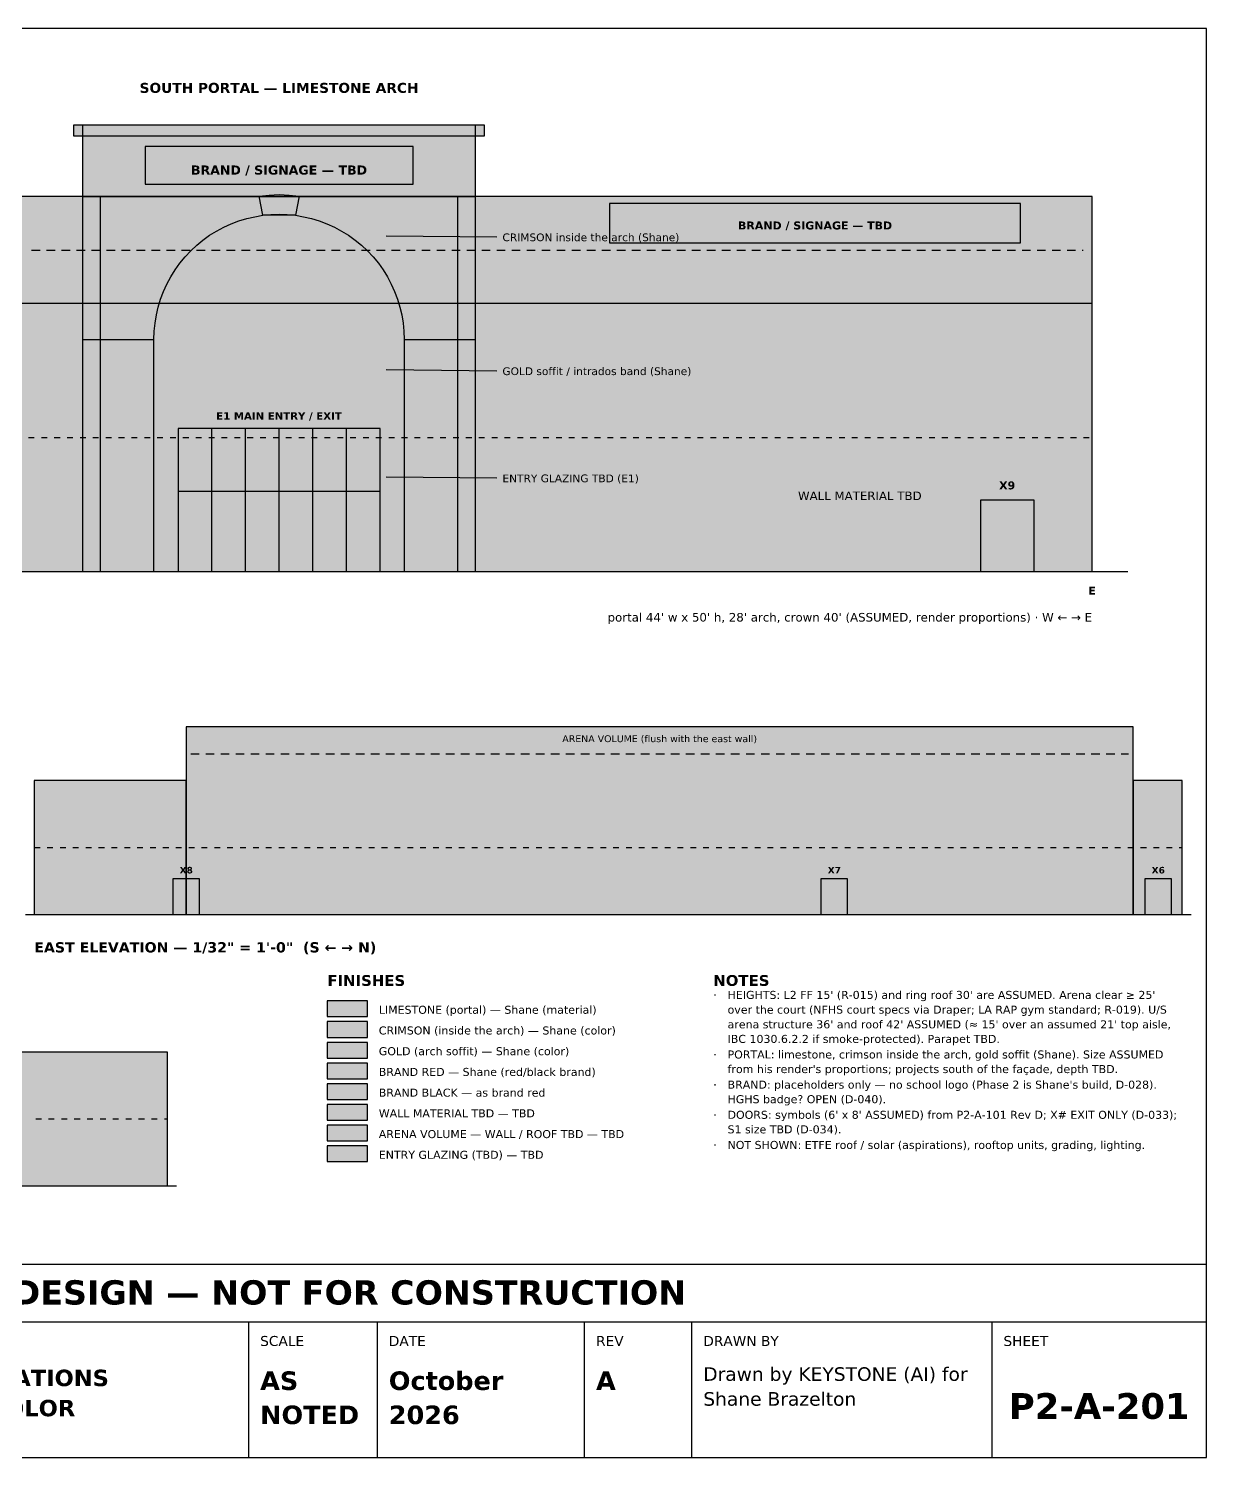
# Model space of a CAD drawing. Header units: inches. Extents: x 0.5 to 16.5, y 0.5 to 10.5.
# Drawn here: x 8.26 to 16.5, y 0.5 to 10.5 of the extents above; entities that cross this region are included whole.
import ezdxf
from ezdxf.enums import TextEntityAlignment as Align

# ---------------------------------------------------------------- set-up
doc = ezdxf.new("R2010")
doc.units = ezdxf.units.IN
doc.header["$MEASUREMENT"] = 0
for name, color, linetype in [('A-ANNO-TEXT', 7, 'Continuous'), ('A-ELEV-DOOR', 7, 'Continuous'), ('A-ELEV-FILL', 7, 'Continuous'), ('A-ELEV-HIDN', 7, 'Continuous'), ('A-ELEV-IDEN', 7, 'Continuous'), ('A-ELEV-OTLN', 7, 'Continuous'), ('A-ELEV-SIGN', 7, 'Continuous'), ('G-ANNO-TTLB', 7, 'Continuous')]:
    doc.layers.add(name, color=color, linetype=linetype)
doc.styles.add('KS-BOLD', font='DejaVuSans-Bold.ttf')
doc.styles.add('KS-REG', font='DejaVuSans.ttf')

msp = doc.modelspace()

# ---------------------------------------------------------------- hatches: boundary and pattern name
at = {"layer": 'A-ELEV-DOOR', "true_color": 0x5a5a5a}
for points in [[(14.919, 6.7), (15.294, 6.7), (15.294, 7.2), (14.919, 7.2)], [(9.269, 4.3), (9.456, 4.3), (9.456, 4.55), (9.269, 4.55)], [(13.803, 4.3), (13.99, 4.3), (13.99, 4.55), (13.803, 4.55)], [(16.069, 4.3), (16.256, 4.3), (16.256, 4.55), (16.069, 4.55)]]:
    msp.add_hatch(color=7, dxfattribs=at).paths.add_polyline_path(points)
at = {"layer": 'A-ELEV-FILL', "true_color": 0xd8ccb0}
for points in [[(8.637, 6.7), (9.137, 6.7), (9.137, 8.325), (9.137, 8.325), (9.139, 8.382), (9.145, 8.439), (9.154, 8.496), (9.167, 8.551), (9.184, 8.606), (9.204, 8.66), (9.228, 8.712), (9.255, 8.762), (9.285, 8.811), (9.318, 8.858), (9.355, 8.902), (9.394, 8.944), (9.436, 8.983), (9.48, 9.019), (9.526, 9.053), (9.575, 9.083), (9.625, 9.11), (9.678, 9.133), (9.731, 9.154), (9.786, 9.17), (9.842, 9.183), (9.898, 9.193), (9.955, 9.198), (10.012, 9.2), (10.07, 9.198), (10.127, 9.193), (10.183, 9.183), (10.239, 9.17), (10.294, 9.154), (10.347, 9.133), (10.4, 9.11), (10.45, 9.083), (10.499, 9.053), (10.545, 9.019), (10.589, 8.983), (10.631, 8.944), (10.67, 8.902), (10.707, 8.858), (10.74, 8.811), (10.77, 8.762), (10.797, 8.712), (10.821, 8.66), (10.841, 8.606), (10.858, 8.551), (10.871, 8.496), (10.88, 8.439), (10.886, 8.382), (10.887, 8.325), (10.887, 8.325), (10.887, 6.7), (11.387, 6.7), (11.387, 9.825), (8.637, 9.825)], [(10.35, 3.585), (10.63, 3.585), (10.63, 3.695), (10.35, 3.695)]]:
    msp.add_hatch(color=7, dxfattribs=at).paths.add_polyline_path(points)
at = {"layer": 'A-ELEV-FILL', "true_color": 0xcdcdcd}
for points in [[(6.013, 6.7), (15.7, 6.7), (15.7, 9.325), (6.013, 9.325)], [(9.363, 4.3), (15.988, 4.3), (15.988, 5.612), (9.363, 5.612)], [(10.35, 2.715), (10.63, 2.715), (10.63, 2.825), (10.35, 2.825)]]:
    msp.add_hatch(color=7, dxfattribs=at).paths.add_polyline_path(points)
at = {"layer": 'A-ELEV-FILL', "true_color": 0x9e1b32}
for points in [[(9.137, 6.7), (10.887, 6.7), (10.887, 8.325), (10.887, 8.325), (10.886, 8.382), (10.88, 8.439), (10.871, 8.496), (10.858, 8.551), (10.841, 8.606), (10.821, 8.66), (10.797, 8.712), (10.77, 8.762), (10.74, 8.811), (10.707, 8.858), (10.67, 8.902), (10.631, 8.944), (10.589, 8.983), (10.545, 9.019), (10.499, 9.053), (10.45, 9.083), (10.4, 9.11), (10.347, 9.133), (10.294, 9.154), (10.239, 9.17), (10.183, 9.183), (10.127, 9.193), (10.07, 9.198), (10.012, 9.2), (9.955, 9.198), (9.898, 9.193), (9.842, 9.183), (9.786, 9.17), (9.731, 9.154), (9.678, 9.133), (9.625, 9.11), (9.575, 9.083), (9.526, 9.053), (9.48, 9.019), (9.436, 8.983), (9.394, 8.944), (9.355, 8.902), (9.318, 8.858), (9.285, 8.811), (9.255, 8.762), (9.228, 8.712), (9.204, 8.66), (9.184, 8.606), (9.167, 8.551), (9.154, 8.496), (9.145, 8.439), (9.139, 8.382), (9.137, 8.325), (9.137, 8.325)], [(10.35, 3.44), (10.63, 3.44), (10.63, 3.55), (10.35, 3.55)]]:
    msp.add_hatch(color=7, dxfattribs=at).paths.add_polyline_path(points)
at = {"layer": 'A-ELEV-FILL', "true_color": 0xc9a227}
for points in [[(10.887, 8.325), (10.886, 8.382), (10.88, 8.439), (10.871, 8.496), (10.858, 8.551), (10.841, 8.606), (10.821, 8.66), (10.797, 8.712), (10.77, 8.762), (10.74, 8.811), (10.707, 8.858), (10.67, 8.902), (10.631, 8.944), (10.589, 8.983), (10.545, 9.019), (10.499, 9.053), (10.45, 9.083), (10.4, 9.11), (10.347, 9.133), (10.294, 9.154), (10.239, 9.17), (10.183, 9.183), (10.127, 9.193), (10.07, 9.198), (10.012, 9.2), (9.955, 9.198), (9.898, 9.193), (9.842, 9.183), (9.786, 9.17), (9.731, 9.154), (9.678, 9.133), (9.625, 9.11), (9.575, 9.083), (9.526, 9.053), (9.48, 9.019), (9.436, 8.983), (9.394, 8.944), (9.355, 8.902), (9.318, 8.858), (9.285, 8.811), (9.255, 8.762), (9.228, 8.712), (9.204, 8.66), (9.184, 8.606), (9.167, 8.551), (9.154, 8.496), (9.145, 8.439), (9.139, 8.382), (9.137, 8.325), (9.213, 8.325), (9.214, 8.377), (9.219, 8.429), (9.228, 8.481), (9.24, 8.532), (9.255, 8.582), (9.273, 8.631), (9.295, 8.679), (9.32, 8.725), (9.347, 8.769), (9.378, 8.812), (9.411, 8.852), (9.447, 8.891), (9.485, 8.926), (9.525, 8.96), (9.568, 8.99), (9.613, 9.018), (9.659, 9.042), (9.706, 9.064), (9.755, 9.083), (9.805, 9.098), (9.856, 9.11), (9.908, 9.118), (9.96, 9.123), (10.012, 9.125), (10.065, 9.123), (10.117, 9.118), (10.169, 9.11), (10.22, 9.098), (10.27, 9.083), (10.319, 9.064), (10.366, 9.042), (10.413, 9.018), (10.457, 8.99), (10.5, 8.96), (10.54, 8.926), (10.578, 8.891), (10.614, 8.852), (10.647, 8.812), (10.678, 8.769), (10.705, 8.725), (10.73, 8.679), (10.752, 8.631), (10.77, 8.582), (10.785, 8.532), (10.797, 8.481), (10.806, 8.429), (10.811, 8.377), (10.812, 8.325)], [(9.137, 6.7), (9.213, 6.7), (9.213, 8.325), (9.137, 8.325)], [(10.812, 6.7), (10.887, 6.7), (10.887, 8.325), (10.812, 8.325)], [(10.35, 3.295), (10.63, 3.295), (10.63, 3.405), (10.35, 3.405)]]:
    msp.add_hatch(color=7, dxfattribs=at).paths.add_polyline_path(points)
at = {"layer": 'A-ELEV-FILL', "true_color": 0xe4e4e4}
for points in [[(2.95, 6.7), (15.7, 6.7), (15.7, 8.575), (2.95, 8.575)], [(8.3, 4.3), (9.363, 4.3), (9.363, 5.237), (8.3, 5.237)], [(15.988, 4.3), (16.331, 4.3), (16.331, 5.237), (15.988, 5.237)], [(1.356, 2.4), (9.231, 2.4), (9.231, 3.337), (1.356, 3.337)], [(10.35, 2.86), (10.63, 2.86), (10.63, 2.97), (10.35, 2.97)]]:
    msp.add_hatch(color=7, dxfattribs=at).paths.add_polyline_path(points)
at = {"layer": 'A-ELEV-FILL', "true_color": 0xcc0000}
msp.add_hatch(color=7, dxfattribs=at).paths.add_polyline_path([(10.35, 3.15), (10.63, 3.15), (10.63, 3.26), (10.35, 3.26)])
at = {"layer": 'A-ELEV-FILL', "true_color": 0x1a1a1a}
msp.add_hatch(color=7, dxfattribs=at).paths.add_polyline_path([(10.35, 3.005), (10.63, 3.005), (10.63, 3.115), (10.35, 3.115)])
at = {"layer": 'A-ELEV-FILL', "true_color": 0xa9c6dd}
msp.add_hatch(color=7, dxfattribs=at).paths.add_polyline_path([(10.35, 2.57), (10.63, 2.57), (10.63, 2.68), (10.35, 2.68)])
at = {"layer": 'A-ELEV-OTLN', "true_color": 0xd8ccb0}
for points in [[(8.575, 9.75), (11.45, 9.75), (11.45, 9.825), (8.575, 9.825)], [(10.127, 9.193), (9.898, 9.193), (9.872, 9.328), (9.942, 9.335), (10.012, 9.338), (10.083, 9.335), (10.153, 9.328)]]:
    msp.add_hatch(color=7, dxfattribs=at).paths.add_polyline_path(points)
at = {"layer": 'A-ELEV-OTLN', "true_color": 0xa9c6dd}
msp.add_hatch(color=7, dxfattribs=at).paths.add_polyline_path([(9.306, 6.7), (10.719, 6.7), (10.719, 7.7), (9.306, 7.7)])
at = {"layer": 'A-ELEV-SIGN', "true_color": 0xcc0000}
msp.add_hatch(color=7, dxfattribs=at).paths.add_polyline_path([(9.075, 9.412), (10.95, 9.412), (10.95, 9.675), (9.075, 9.675)])

# ---------------------------------------------------------------- linework, layer by layer
at = {"layer": 'A-ELEV-DOOR'}
for points in [[(14.919, 6.7), (15.294, 6.7), (15.294, 7.2), (14.919, 7.2)], [(9.269, 4.3), (9.456, 4.3), (9.456, 4.55), (9.269, 4.55)], [(13.803, 4.3), (13.99, 4.3), (13.99, 4.55), (13.803, 4.55)], [(16.069, 4.3), (16.256, 4.3), (16.256, 4.55), (16.069, 4.55)]]:
    msp.add_lwpolyline(points, close=True, dxfattribs=at)
at = {"layer": 'A-ELEV-FILL'}
for points in [[(10.35, 3.585), (10.63, 3.585), (10.63, 3.695), (10.35, 3.695)], [(10.35, 3.44), (10.63, 3.44), (10.63, 3.55), (10.35, 3.55)], [(10.35, 3.295), (10.63, 3.295), (10.63, 3.405), (10.35, 3.405)], [(10.35, 3.15), (10.63, 3.15), (10.63, 3.26), (10.35, 3.26)], [(10.35, 3.005), (10.63, 3.005), (10.63, 3.115), (10.35, 3.115)], [(10.35, 2.86), (10.63, 2.86), (10.63, 2.97), (10.35, 2.97)], [(10.35, 2.715), (10.63, 2.715), (10.63, 2.825), (10.35, 2.825)], [(10.35, 2.57), (10.63, 2.57), (10.63, 2.68), (10.35, 2.68)]]:
    msp.add_lwpolyline(points, close=True, dxfattribs=at)
at = {"layer": 'A-ELEV-HIDN'}
for p, q in [((8.28, 8.95), (8.34, 8.95)), ((8.385, 8.95), (8.445, 8.95)), ((8.49, 8.95), (8.55, 8.95)), ((8.595, 8.95), (8.655, 8.95)), ((8.7, 8.95), (8.76, 8.95)), ((8.805, 8.95), (8.865, 8.95)), ((8.91, 8.95), (8.97, 8.95)), ((9.015, 8.95), (9.075, 8.95)), ((9.12, 8.95), (9.18, 8.95)), ((9.225, 8.95), (9.285, 8.95)), ((9.33, 8.95), (9.39, 8.95)), ((9.435, 8.95), (9.495, 8.95)), ((9.54, 8.95), (9.6, 8.95)), ((9.645, 8.95), (9.705, 8.95)), ((9.75, 8.95), (9.81, 8.95)), ((9.855, 8.95), (9.915, 8.95)), ((9.96, 8.95), (10.02, 8.95)), ((10.065, 8.95), (10.125, 8.95)), ((10.17, 8.95), (10.23, 8.95)), ((10.275, 8.95), (10.335, 8.95)), ((10.38, 8.95), (10.44, 8.95)), ((10.485, 8.95), (10.545, 8.95)), ((10.59, 8.95), (10.65, 8.95)), ((10.695, 8.95), (10.755, 8.95)), ((10.8, 8.95), (10.86, 8.95)), ((10.905, 8.95), (10.965, 8.95)), ((11.01, 8.95), (11.07, 8.95)), ((11.115, 8.95), (11.175, 8.95)), ((11.22, 8.95), (11.28, 8.95)), ((11.325, 8.95), (11.385, 8.95)), ((11.43, 8.95), (11.49, 8.95)), ((11.535, 8.95), (11.595, 8.95)), ((11.64, 8.95), (11.7, 8.95)), ((11.745, 8.95), (11.805, 8.95)), ((11.85, 8.95), (11.91, 8.95)), ((11.955, 8.95), (12.015, 8.95)), ((12.06, 8.95), (12.12, 8.95)), ((12.165, 8.95), (12.225, 8.95)), ((12.27, 8.95), (12.33, 8.95)), ((12.375, 8.95), (12.435, 8.95)), ((12.48, 8.95), (12.54, 8.95)), ((12.585, 8.95), (12.645, 8.95)), ((12.69, 8.95), (12.75, 8.95)), ((12.795, 8.95), (12.855, 8.95)), ((12.9, 8.95), (12.96, 8.95)), ((13.005, 8.95), (13.065, 8.95)), ((13.11, 8.95), (13.17, 8.95)), ((13.215, 8.95), (13.275, 8.95)), ((13.32, 8.95), (13.38, 8.95)), ((13.425, 8.95), (13.485, 8.95)), ((13.53, 8.95), (13.59, 8.95)), ((13.635, 8.95), (13.695, 8.95)), ((13.74, 8.95), (13.8, 8.95)), ((13.845, 8.95), (13.905, 8.95)), ((13.95, 8.95), (14.01, 8.95)), ((14.055, 8.95), (14.115, 8.95)), ((14.16, 8.95), (14.22, 8.95)), ((14.265, 8.95), (14.325, 8.95)), ((14.37, 8.95), (14.43, 8.95)), ((14.475, 8.95), (14.535, 8.95)), ((14.58, 8.95), (14.64, 8.95)), ((14.685, 8.95), (14.745, 8.95)), ((14.79, 8.95), (14.85, 8.95)), ((14.895, 8.95), (14.955, 8.95)), ((15, 8.95), (15.06, 8.95)), ((15.105, 8.95), (15.165, 8.95)), ((15.21, 8.95), (15.27, 8.95)), ((15.315, 8.95), (15.375, 8.95)), ((15.42, 8.95), (15.48, 8.95)), ((15.525, 8.95), (15.585, 8.95)), ((15.63, 8.95), (15.637, 8.95)), ((8.26, 7.638), (8.3, 7.638)), ((8.35, 7.638), (8.39, 7.638)), ((8.44, 7.638), (8.48, 7.638)), ((8.53, 7.638), (8.57, 7.638)), ((8.62, 7.638), (8.66, 7.638)), ((8.71, 7.638), (8.75, 7.638)), ((8.8, 7.638), (8.84, 7.638)), ((8.89, 7.638), (8.93, 7.638)), ((8.98, 7.638), (9.02, 7.638)), ((9.07, 7.638), (9.11, 7.638)), ((9.16, 7.638), (9.2, 7.638)), ((9.25, 7.638), (9.29, 7.638)), ((9.34, 7.638), (9.38, 7.638)), ((9.43, 7.638), (9.47, 7.638)), ((9.52, 7.638), (9.56, 7.638)), ((9.61, 7.638), (9.65, 7.638)), ((9.7, 7.638), (9.74, 7.638)), ((9.79, 7.638), (9.83, 7.638)), ((9.88, 7.638), (9.92, 7.638)), ((9.97, 7.638), (10.01, 7.638)), ((10.06, 7.638), (10.1, 7.638)), ((10.15, 7.638), (10.19, 7.638)), ((10.24, 7.638), (10.28, 7.638)), ((10.33, 7.638), (10.37, 7.638)), ((10.42, 7.638), (10.46, 7.638)), ((10.51, 7.638), (10.55, 7.638)), ((10.6, 7.638), (10.64, 7.638)), ((10.69, 7.638), (10.73, 7.638)), ((10.78, 7.638), (10.82, 7.638)), ((10.87, 7.638), (10.91, 7.638)), ((10.96, 7.638), (11, 7.638)), ((11.05, 7.638), (11.09, 7.638)), ((11.14, 7.638), (11.18, 7.638)), ((11.23, 7.638), (11.27, 7.638)), ((11.32, 7.638), (11.36, 7.638)), ((11.41, 7.638), (11.45, 7.638)), ((11.5, 7.638), (11.54, 7.638)), ((11.59, 7.638), (11.63, 7.638)), ((11.68, 7.638), (11.72, 7.638)), ((11.77, 7.638), (11.81, 7.638)), ((11.86, 7.638), (11.9, 7.638)), ((11.95, 7.638), (11.99, 7.638)), ((12.04, 7.638), (12.08, 7.638)), ((12.13, 7.638), (12.17, 7.638)), ((12.22, 7.638), (12.26, 7.638)), ((12.31, 7.638), (12.35, 7.638)), ((12.4, 7.638), (12.44, 7.638)), ((12.49, 7.638), (12.53, 7.638)), ((12.58, 7.638), (12.62, 7.638)), ((12.67, 7.638), (12.71, 7.638)), ((12.76, 7.638), (12.8, 7.638)), ((12.85, 7.638), (12.89, 7.638)), ((12.94, 7.638), (12.98, 7.638)), ((13.03, 7.638), (13.07, 7.638)), ((13.12, 7.638), (13.16, 7.638)), ((13.21, 7.638), (13.25, 7.638)), ((13.3, 7.638), (13.34, 7.638)), ((13.39, 7.638), (13.43, 7.638)), ((13.48, 7.638), (13.52, 7.638)), ((13.57, 7.638), (13.61, 7.638)), ((13.66, 7.638), (13.7, 7.638)), ((13.75, 7.638), (13.79, 7.638)), ((13.84, 7.638), (13.88, 7.638)), ((13.93, 7.638), (13.97, 7.638)), ((14.02, 7.638), (14.06, 7.638)), ((14.11, 7.638), (14.15, 7.638)), ((14.2, 7.638), (14.24, 7.638)), ((14.29, 7.638), (14.33, 7.638)), ((14.38, 7.638), (14.42, 7.638)), ((14.47, 7.638), (14.51, 7.638)), ((14.56, 7.638), (14.6, 7.638)), ((14.65, 7.638), (14.69, 7.638)), ((14.74, 7.638), (14.78, 7.638)), ((14.83, 7.638), (14.87, 7.638)), ((14.92, 7.638), (14.96, 7.638)), ((15.01, 7.638), (15.05, 7.638)), ((15.1, 7.638), (15.14, 7.638)), ((15.19, 7.638), (15.23, 7.638)), ((15.28, 7.638), (15.32, 7.638)), ((15.37, 7.638), (15.41, 7.638)), ((15.46, 7.638), (15.5, 7.638)), ((15.55, 7.638), (15.59, 7.638)), ((15.64, 7.638), (15.68, 7.638)), ((9.394, 5.425), (9.454, 5.425)), ((9.499, 5.425), (9.559, 5.425)), ((9.604, 5.425), (9.664, 5.425)), ((9.709, 5.425), (9.769, 5.425)), ((9.814, 5.425), (9.874, 5.425)), ((9.919, 5.425), (9.979, 5.425)), ((10.024, 5.425), (10.084, 5.425)), ((10.129, 5.425), (10.189, 5.425)), ((10.234, 5.425), (10.294, 5.425)), ((10.339, 5.425), (10.399, 5.425)), ((10.444, 5.425), (10.504, 5.425)), ((10.549, 5.425), (10.609, 5.425)), ((10.654, 5.425), (10.714, 5.425)), ((10.759, 5.425), (10.819, 5.425)), ((10.864, 5.425), (10.924, 5.425)), ((10.969, 5.425), (11.029, 5.425)), ((11.074, 5.425), (11.134, 5.425)), ((11.179, 5.425), (11.239, 5.425)), ((11.284, 5.425), (11.344, 5.425)), ((11.389, 5.425), (11.449, 5.425)), ((11.494, 5.425), (11.554, 5.425)), ((11.599, 5.425), (11.659, 5.425)), ((11.704, 5.425), (11.764, 5.425)), ((11.809, 5.425), (11.869, 5.425)), ((11.914, 5.425), (11.974, 5.425)), ((12.019, 5.425), (12.079, 5.425)), ((12.124, 5.425), (12.184, 5.425)), ((12.229, 5.425), (12.289, 5.425)), ((12.334, 5.425), (12.394, 5.425)), ((12.439, 5.425), (12.499, 5.425)), ((12.544, 5.425), (12.604, 5.425)), ((12.649, 5.425), (12.709, 5.425)), ((12.754, 5.425), (12.814, 5.425)), ((12.859, 5.425), (12.919, 5.425)), ((12.964, 5.425), (13.024, 5.425)), ((13.069, 5.425), (13.129, 5.425)), ((13.174, 5.425), (13.234, 5.425)), ((13.279, 5.425), (13.339, 5.425)), ((13.384, 5.425), (13.444, 5.425)), ((13.489, 5.425), (13.549, 5.425)), ((13.594, 5.425), (13.654, 5.425)), ((13.699, 5.425), (13.759, 5.425)), ((13.804, 5.425), (13.864, 5.425)), ((13.909, 5.425), (13.969, 5.425)), ((14.014, 5.425), (14.074, 5.425)), ((14.119, 5.425), (14.179, 5.425)), ((14.224, 5.425), (14.284, 5.425)), ((14.329, 5.425), (14.389, 5.425)), ((14.434, 5.425), (14.494, 5.425)), ((14.539, 5.425), (14.599, 5.425)), ((14.644, 5.425), (14.704, 5.425)), ((14.749, 5.425), (14.809, 5.425)), ((14.854, 5.425), (14.914, 5.425)), ((14.959, 5.425), (15.019, 5.425)), ((15.064, 5.425), (15.124, 5.425)), ((15.169, 5.425), (15.229, 5.425)), ((15.274, 5.425), (15.334, 5.425)), ((15.379, 5.425), (15.439, 5.425)), ((15.484, 5.425), (15.544, 5.425)), ((15.589, 5.425), (15.649, 5.425)), ((15.694, 5.425), (15.754, 5.425)), ((15.799, 5.425), (15.859, 5.425)), ((15.904, 5.425), (15.956, 5.425)), ((8.3, 4.769), (8.34, 4.769)), ((8.39, 4.769), (8.43, 4.769)), ((8.48, 4.769), (8.52, 4.769)), ((8.57, 4.769), (8.61, 4.769)), ((8.66, 4.769), (8.7, 4.769)), ((8.75, 4.769), (8.79, 4.769)), ((8.84, 4.769), (8.88, 4.769)), ((8.93, 4.769), (8.97, 4.769)), ((9.02, 4.769), (9.06, 4.769)), ((9.11, 4.769), (9.15, 4.769)), ((9.2, 4.769), (9.24, 4.769)), ((9.29, 4.769), (9.33, 4.769)), ((9.38, 4.769), (9.42, 4.769)), ((9.47, 4.769), (9.51, 4.769)), ((9.56, 4.769), (9.6, 4.769)), ((9.65, 4.769), (9.69, 4.769)), ((9.74, 4.769), (9.78, 4.769)), ((9.83, 4.769), (9.87, 4.769)), ((9.92, 4.769), (9.96, 4.769)), ((10.01, 4.769), (10.05, 4.769)), ((10.1, 4.769), (10.14, 4.769)), ((10.19, 4.769), (10.23, 4.769)), ((10.28, 4.769), (10.32, 4.769)), ((10.37, 4.769), (10.41, 4.769)), ((10.46, 4.769), (10.5, 4.769)), ((10.55, 4.769), (10.59, 4.769)), ((10.64, 4.769), (10.68, 4.769)), ((10.73, 4.769), (10.77, 4.769)), ((10.82, 4.769), (10.86, 4.769)), ((10.91, 4.769), (10.95, 4.769)), ((11, 4.769), (11.04, 4.769)), ((11.09, 4.769), (11.13, 4.769)), ((11.18, 4.769), (11.22, 4.769)), ((11.27, 4.769), (11.31, 4.769)), ((11.36, 4.769), (11.4, 4.769)), ((11.45, 4.769), (11.49, 4.769)), ((11.54, 4.769), (11.58, 4.769)), ((11.63, 4.769), (11.67, 4.769)), ((11.72, 4.769), (11.76, 4.769)), ((11.81, 4.769), (11.85, 4.769)), ((11.9, 4.769), (11.94, 4.769)), ((11.99, 4.769), (12.03, 4.769)), ((12.08, 4.769), (12.12, 4.769)), ((12.17, 4.769), (12.21, 4.769)), ((12.26, 4.769), (12.3, 4.769)), ((12.35, 4.769), (12.39, 4.769)), ((12.44, 4.769), (12.48, 4.769)), ((12.53, 4.769), (12.57, 4.769)), ((12.62, 4.769), (12.66, 4.769)), ((12.71, 4.769), (12.75, 4.769)), ((12.8, 4.769), (12.84, 4.769)), ((12.89, 4.769), (12.93, 4.769)), ((12.98, 4.769), (13.02, 4.769)), ((13.07, 4.769), (13.11, 4.769)), ((13.16, 4.769), (13.2, 4.769)), ((13.25, 4.769), (13.29, 4.769)), ((13.34, 4.769), (13.38, 4.769)), ((13.43, 4.769), (13.47, 4.769)), ((13.52, 4.769), (13.56, 4.769)), ((13.61, 4.769), (13.65, 4.769)), ((13.7, 4.769), (13.74, 4.769)), ((13.79, 4.769), (13.83, 4.769)), ((13.88, 4.769), (13.92, 4.769)), ((13.97, 4.769), (14.01, 4.769)), ((14.06, 4.769), (14.1, 4.769)), ((14.15, 4.769), (14.19, 4.769)), ((14.24, 4.769), (14.28, 4.769)), ((14.33, 4.769), (14.37, 4.769)), ((14.42, 4.769), (14.46, 4.769)), ((14.51, 4.769), (14.55, 4.769)), ((14.6, 4.769), (14.64, 4.769)), ((14.69, 4.769), (14.73, 4.769)), ((14.78, 4.769), (14.82, 4.769)), ((14.87, 4.769), (14.91, 4.769)), ((14.96, 4.769), (15, 4.769)), ((15.05, 4.769), (15.09, 4.769)), ((15.14, 4.769), (15.18, 4.769)), ((15.23, 4.769), (15.27, 4.769)), ((15.32, 4.769), (15.36, 4.769)), ((15.41, 4.769), (15.45, 4.769)), ((15.5, 4.769), (15.54, 4.769)), ((15.59, 4.769), (15.63, 4.769)), ((15.68, 4.769), (15.72, 4.769)), ((15.77, 4.769), (15.81, 4.769)), ((15.86, 4.769), (15.9, 4.769)), ((15.95, 4.769), (15.99, 4.769)), ((16.04, 4.769), (16.08, 4.769)), ((16.13, 4.769), (16.17, 4.769)), ((16.22, 4.769), (16.26, 4.769)), ((16.31, 4.769), (16.331, 4.769)), ((8.31, 2.869), (8.35, 2.869)), ((8.4, 2.869), (8.44, 2.869)), ((8.49, 2.869), (8.53, 2.869)), ((8.58, 2.869), (8.62, 2.869)), ((8.67, 2.869), (8.71, 2.869)), ((8.76, 2.869), (8.8, 2.869)), ((8.85, 2.869), (8.89, 2.869)), ((8.94, 2.869), (8.98, 2.869)), ((9.03, 2.869), (9.07, 2.869)), ((9.12, 2.869), (9.16, 2.869)), ((9.21, 2.869), (9.231, 2.869))]:
    msp.add_line(p, q, dxfattribs=at)
at = {"layer": 'A-ELEV-IDEN'}
for p, q in [((10.762, 9.05), (11.535, 9.042)), ((10.762, 8.113), (11.535, 8.105)), ((10.762, 7.362), (11.535, 7.355))]:
    msp.add_line(p, q, dxfattribs=at)
at = {"layer": 'A-ELEV-OTLN'}
for p, q in [((8.575, 9.75), (11.45, 9.75)), ((8.637, 9.325), (11.387, 9.325)), ((8.762, 6.7), (8.762, 9.325)), ((11.262, 6.7), (11.262, 9.325)), ((8.637, 8.325), (9.137, 8.325)), ((10.887, 8.325), (11.387, 8.325)), ((9.542, 6.7), (9.542, 7.7)), ((9.777, 6.7), (9.777, 7.7)), ((10.012, 6.7), (10.012, 7.7)), ((10.248, 6.7), (10.248, 7.7)), ((10.483, 6.7), (10.483, 7.7)), ((9.306, 7.263), (10.719, 7.263)), ((2.7, 6.7), (15.95, 6.7)), ((8.238, 4.3), (16.394, 4.3)), ((1.137, 2.4), (9.294, 2.4))]:
    msp.add_line(p, q, dxfattribs=at)
for points in [[(8.575, 9.75), (11.45, 9.75), (11.45, 9.825), (8.575, 9.825)], [(8.637, 6.7), (9.137, 6.7), (9.137, 8.325), (9.137, 8.325), (9.139, 8.382), (9.145, 8.439), (9.154, 8.496), (9.167, 8.551), (9.184, 8.606), (9.204, 8.66), (9.228, 8.712), (9.255, 8.762), (9.285, 8.811), (9.318, 8.858), (9.355, 8.902), (9.394, 8.944), (9.436, 8.983), (9.48, 9.019), (9.526, 9.053), (9.575, 9.083), (9.625, 9.11), (9.678, 9.133), (9.731, 9.154), (9.786, 9.17), (9.842, 9.183), (9.898, 9.193), (9.955, 9.198), (10.012, 9.2), (10.07, 9.198), (10.127, 9.193), (10.183, 9.183), (10.239, 9.17), (10.294, 9.154), (10.347, 9.133), (10.4, 9.11), (10.45, 9.083), (10.499, 9.053), (10.545, 9.019), (10.589, 8.983), (10.631, 8.944), (10.67, 8.902), (10.707, 8.858), (10.74, 8.811), (10.77, 8.762), (10.797, 8.712), (10.821, 8.66), (10.841, 8.606), (10.858, 8.551), (10.871, 8.496), (10.88, 8.439), (10.886, 8.382), (10.887, 8.325), (10.887, 8.325), (10.887, 6.7), (11.387, 6.7), (11.387, 9.825), (8.637, 9.825)], [(6.013, 6.7), (15.7, 6.7), (15.7, 9.325), (6.013, 9.325)], [(10.127, 9.193), (9.898, 9.193), (9.872, 9.328), (9.942, 9.335), (10.012, 9.338), (10.083, 9.335), (10.153, 9.328)], [(2.95, 6.7), (15.7, 6.7), (15.7, 8.575), (2.95, 8.575)], [(9.306, 6.7), (10.719, 6.7), (10.719, 7.7), (9.306, 7.7)], [(9.363, 4.3), (15.988, 4.3), (15.988, 5.612), (9.363, 5.612)], [(8.3, 4.3), (9.363, 4.3), (9.363, 5.237), (8.3, 5.237)], [(15.988, 4.3), (16.331, 4.3), (16.331, 5.237), (15.988, 5.237)], [(1.356, 2.4), (9.231, 2.4), (9.231, 3.337), (1.356, 3.337)]]:
    msp.add_lwpolyline(points, close=True, dxfattribs=at)
at = {"layer": 'A-ELEV-SIGN'}
for points in [[(9.075, 9.412), (10.95, 9.412), (10.95, 9.675), (9.075, 9.675)], [(12.325, 9), (15.2, 9), (15.2, 9.275), (12.325, 9.275)]]:
    msp.add_lwpolyline(points, close=True, dxfattribs=at)
at = {"layer": 'G-ANNO-TTLB'}
for p, q in [((0.5, 1.45), (16.5, 1.45)), ((9.8, 0.5), (9.8, 1.45)), ((10.7, 0.5), (10.7, 1.45)), ((12.15, 0.5), (12.15, 1.45)), ((12.9, 0.5), (12.9, 1.45)), ((15, 0.5), (15, 1.45))]:
    msp.add_line(p, q, dxfattribs=at)
for points in [[(0.5, 0.5), (16.5, 0.5), (16.5, 10.5), (0.5, 10.5)], [(0.5, 1.45), (16.5, 1.45), (16.5, 1.85), (0.5, 1.85)]]:
    msp.add_lwpolyline(points, close=True, dxfattribs=at)

# ---------------------------------------------------------------- texts
at = {"layer": 'A-ANNO-TEXT'}
for s, height, style, p in [('FINISHES', 0.076, 'KS-BOLD', (10.35, 3.8)), ('NOTES', 0.076, 'KS-BOLD', (13.05, 3.8)), ('·', 0.056, 'KS-REG', (13.05, 3.709)), ("HEIGHTS: L2 FF 15' (R-015) and ring roof 30' are ASSUMED. Arena clear ≥ 25'", 0.056, 'KS-REG', (13.15, 3.709)), ('LIMESTONE (portal) — Shane (material)', 0.056, 'KS-REG', (10.71, 3.605)), ('over the court (NFHS court specs via Draper; LA RAP gym standard; R-019). U/S', 0.056, 'KS-REG', (13.15, 3.606)), ('CRIMSON (inside the arch) — Shane (color)', 0.056, 'KS-REG', (10.71, 3.46)), ("arena structure 36' and roof 42' ASSUMED (≈ 15' over an assumed 21' top aisle,", 0.056, 'KS-REG', (13.15, 3.503)), ('IBC 1030.6.2.2 if smoke-protected). Parapet TBD.', 0.056, 'KS-REG', (13.15, 3.401)), ('GOLD (arch soffit) — Shane (color)', 0.056, 'KS-REG', (10.71, 3.315)), ('·', 0.056, 'KS-REG', (13.05, 3.292)), ('PORTAL: limestone, crimson inside the arch, gold soffit (Shane). Size ASSUMED', 0.056, 'KS-REG', (13.15, 3.292)), ('BRAND RED — Shane (red/black brand)', 0.056, 'KS-REG', (10.71, 3.17)), ("from his render's proportions; projects south of the façade, depth TBD.", 0.056, 'KS-REG', (13.15, 3.19)), ('·', 0.056, 'KS-REG', (13.05, 3.081)), ("BRAND: placeholders only — no school logo (Phase 2 is Shane's build, D-028).", 0.056, 'KS-REG', (13.15, 3.081)), ('BRAND BLACK — as brand red', 0.056, 'KS-REG', (10.71, 3.025)), ('HGHS badge? OPEN (D-040).', 0.056, 'KS-REG', (13.15, 2.979)), ('WALL MATERIAL TBD — TBD', 0.056, 'KS-REG', (10.71, 2.88)), ('·', 0.056, 'KS-REG', (13.05, 2.87)), ("DOORS: symbols (6' x 8' ASSUMED) from P2-A-101 Rev D; X# EXIT ONLY (D-033);", 0.056, 'KS-REG', (13.15, 2.87)), ('S1 size TBD (D-034).', 0.056, 'KS-REG', (13.15, 2.768)), ('ARENA VOLUME — WALL / ROOF TBD — TBD', 0.056, 'KS-REG', (10.71, 2.735)), ('NOT SHOWN: ETFE roof / solar (aspirations), rooftop units, grading, lighting.', 0.056, 'KS-REG', (13.15, 2.659)), ('ENTRY GLAZING (TBD) — TBD', 0.056, 'KS-REG', (10.71, 2.59)), ('·', 0.056, 'KS-REG', (13.05, 2.659))]:
    msp.add_text(s, height=height, dxfattribs=dict(at, style=style)).set_placement(p)
at = {"layer": 'A-ELEV-IDEN'}
for s, height, style, p in [('SOUTH PORTAL — LIMESTONE ARCH', 0.07, 'KS-BOLD', (10.012, 10.05)), ('E1 MAIN ENTRY / EXIT', 0.052, 'KS-BOLD', (10.012, 7.763)), ('X9', 0.056, 'KS-BOLD', (15.106, 7.275)), ('WALL MATERIAL TBD', 0.06, 'KS-REG', (14.075, 7.2)), ('E', 0.056, 'KS-BOLD', (15.7, 6.538)), ('ARENA VOLUME (flush with the east wall)', 0.048, 'KS-REG', (12.675, 5.506)), ('X8', 0.046, 'KS-BOLD', (9.363, 4.587)), ('X7', 0.046, 'KS-BOLD', (13.897, 4.587)), ('X6', 0.046, 'KS-BOLD', (16.163, 4.587))]:
    msp.add_text(s, height=height, dxfattribs=dict(at, style=style)).set_placement(p, align=Align.CENTER)
for s, height, style, p in [('CRIMSON inside the arch (Shane)', 0.054, 'KS-REG', (11.575, 9.012)), ('GOLD soffit / intrados band (Shane)', 0.054, 'KS-REG', (11.575, 8.075)), ('ENTRY GLAZING TBD (E1)', 0.054, 'KS-REG', (11.575, 7.325)), ('EAST ELEVATION — 1/32" = 1\'-0"  (S ← → N)', 0.072, 'KS-BOLD', (8.3, 4.034))]:
    msp.add_text(s, height=height, dxfattribs=dict(at, style=style)).set_placement(p)
at = {"layer": 'A-ELEV-IDEN', "style": 'KS-REG'}
msp.add_text("portal 44' w x 50' h, 28' arch, crown 40' (ASSUMED, render proportions) · W ← → E", height=0.06, dxfattribs=at).set_placement((15.7, 6.35), align=Align.RIGHT)
at = {"layer": 'A-ELEV-SIGN', "style": 'KS-BOLD'}
for height, p in [(0.064, (10.012, 9.478)), (0.056, (13.762, 9.094))]:
    msp.add_text('BRAND / SIGNAGE — TBD', height=height, dxfattribs=at).set_placement(p, align=Align.CENTER)
at = {"layer": 'G-ANNO-TTLB', "style": 'KS-BOLD'}
for s, height, p in [('PRELIMINARY — CONCEPTUAL DESIGN — NOT FOR CONSTRUCTION', 0.17, (8.5, 1.57)), ('P2-A-201', 0.18, (15.75, 0.77))]:
    msp.add_text(s, height=height, dxfattribs=at).set_placement(p, align=Align.CENTER)
at = {"layer": 'G-ANNO-TTLB'}
for s, height, style, p in [('SCALE', 0.07, 'KS-REG', (9.88, 1.28)), ('DATE', 0.07, 'KS-REG', (10.78, 1.28)), ('REV', 0.07, 'KS-REG', (12.23, 1.28)), ('DRAWN BY', 0.07, 'KS-REG', (12.98, 1.28)), ('SHEET', 0.07, 'KS-REG', (15.08, 1.28)), ('EXTERIOR ELEVATIONS', 0.115, 'KS-BOLD', (6.78, 0.999)), ('AS', 0.13, 'KS-BOLD', (9.88, 0.972)), ('October', 0.13, 'KS-BOLD', (10.78, 0.972)), ('A', 0.13, 'KS-BOLD', (12.23, 0.972)), ('Drawn by KEYSTONE (AI) for', 0.095, 'KS-REG', (12.98, 1.036)), ('SCHEMATIC · COLOR', 0.115, 'KS-BOLD', (6.78, 0.788)), ('Shane Brazelton', 0.095, 'KS-REG', (12.98, 0.862)), ('NOTED', 0.13, 'KS-BOLD', (9.88, 0.733)), ('2026', 0.13, 'KS-BOLD', (10.78, 0.733))]:
    msp.add_text(s, height=height, dxfattribs=dict(at, style=style)).set_placement(p)

doc.saveas('drawing.dxf')
